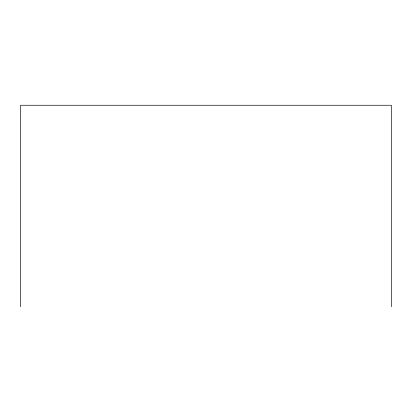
<?xml version="1.0" encoding="UTF-8"?>
<svg xmlns="http://www.w3.org/2000/svg" width="412" height="412" viewBox="0 0 412 412"><rect width="100%" height="100%" fill="white"/><g stroke="black" fill="none" stroke-linecap="round" stroke-linejoin="round"><path stroke-width="0.62" d="M391.4 306.744L391.4 105.256L20.6 105.256L20.6 306.744"/></g></svg>
